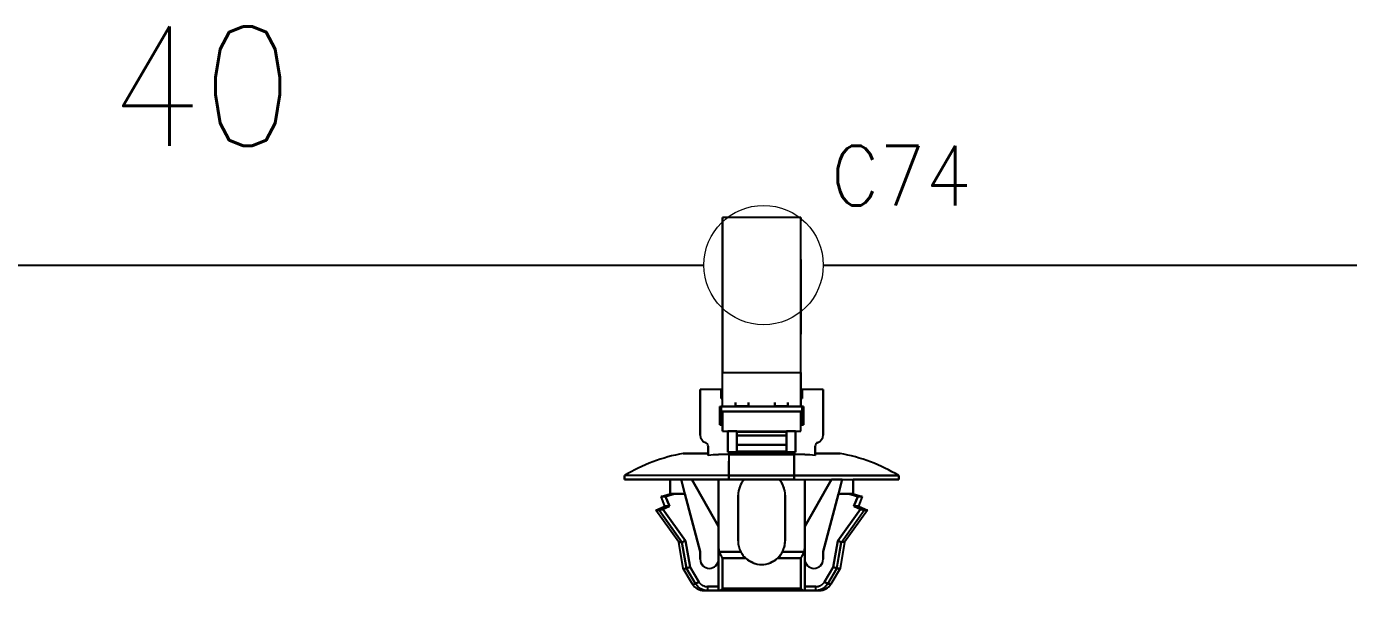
# Model space of a CAD drawing. Header units: inches. Extents: x 47316 to 59086, y 3141 to 11743.
# Drawn here: x 53578.6 to 53634, y 5811.9 to 5835.5 of the extents above; entities that cross this region are included whole.
import ezdxf

# ---------------------------------------------------------------- set-up
doc = ezdxf.new("R2010")
doc.units = ezdxf.units.IN
doc.header["$MEASUREMENT"] = 0
doc.styles.get("Standard").update_dxf_attribs({"font": ''})
doc.styles.get('Standard').set_extended_font_data('SimSun')
doc.linetypes.add('_VH_OTCON', pattern='A,0.0001,[7,VeSys.shx,S=0.1,R=0,X=0,Y=0],-0.4,[7,VeSys.shx,S=0.1,R=0,X=0,Y=0],-0.4,["X",Standard,S=1,R=0,X=-0.5,Y=-0.5],-0.0001,[7,VeSys.shx,S=0.1,R=0,X=0,Y=0],-0.4', length=1.2002)

msp = doc.modelspace()

# ---------------------------------------------------------------- linework, layer by layer
at = {"color": 7, "ltscale": 0.378897}
msp.add_line((53607.749, 5827.523), (53607.749, 5821.023), dxfattribs=at)
at = {"color": 7, "ltscale": 0.15}
for p, q in [((53611.033, 5827.523), (53607.749, 5827.523)), ((53607.749, 5821.023), (53611.033, 5821.023)), ((53607.749, 5821.023), (53611.033, 5821.023)), ((53611.033, 5819.387), (53607.749, 5819.387)), ((53607.749, 5819.387), (53611.033, 5819.387)), ((53607.749, 5818.566), (53611.033, 5818.566)), ((53607.749, 5818.566), (53611.033, 5818.566)), ((53611.033, 5811.971), (53607.749, 5811.971)), ((53607.749, 5811.971), (53611.033, 5811.971))]:
    msp.add_line(p, q, dxfattribs=at)
at = {"color": 7, "ltscale": 0.215019}
msp.add_line((53607.749, 5823.056), (53607.749, 5827.523), dxfattribs=at)
at = {"color": 7, "ltscale": 0.315749}
msp.add_line((53607.749, 5827.523), (53607.749, 5821.585), dxfattribs=at)
at = {"color": 7, "ltscale": 0.378905}
msp.add_line((53607.749, 5821.023), (53607.749, 5827.523), dxfattribs=at)
at = {"color": 7, "ltscale": 0.315758}
msp.add_line((53607.749, 5827.523), (53607.749, 5821.585), dxfattribs=at)
at = {"color": 7, "ltscale": 0.179182}
msp.add_line((53607.749, 5823.279), (53607.749, 5827.202), dxfattribs=at)
at = {"color": 7, "ltscale": 0.378893}
msp.add_line((53611.033, 5821.023), (53611.033, 5827.523), dxfattribs=at)
at = {"color": 7, "ltscale": 0.0272}
msp.add_line((53611.033, 5827.376), (53611.033, 5827.523), dxfattribs=at)
at = {"color": 7, "ltscale": 0.37888}
msp.add_line((53611.033, 5821.023), (53611.033, 5827.523), dxfattribs=at)
at = {"color": 7, "ltscale": 0.027199}
msp.add_line((53611.033, 5827.523), (53611.033, 5827.376), dxfattribs=at)
at = {"color": 0, "linetype": '_VH_OTCON', "ltscale": 5}
for p, q in [((53564.473, 5825.529), (53606.973, 5825.529)), ((53611.973, 5825.529), (53670.473, 5825.529))]:
    msp.add_line(p, q, dxfattribs=at)
at = {"color": 7, "ltscale": 0.142589}
msp.add_line((53611.033, 5825.757), (53611.033, 5822.635), dxfattribs=at)
at = {"color": 7, "ltscale": 0.142593}
msp.add_line((53611.033, 5822.634), (53611.033, 5825.756), dxfattribs=at)
at = {"color": 7, "ltscale": 0.026669}
for p, q in [((53607.749, 5823.279), (53607.749, 5822.695)), ((53607.749, 5822.695), (53607.749, 5823.279)), ((53607.749, 5823.056), (53607.749, 5822.473))]:
    msp.add_line(p, q, dxfattribs=at)
at = {"color": 7, "ltscale": 0.108633}
msp.add_line((53607.749, 5820.317), (53607.749, 5822.695), dxfattribs=at)
at = {"color": 7, "ltscale": 0.076392}
msp.add_line((53607.749, 5821.023), (53607.749, 5822.695), dxfattribs=at)
at = {"color": 7, "ltscale": 0.098454}
msp.add_line((53607.749, 5820.317), (53607.749, 5822.473), dxfattribs=at)
at = {"color": 7, "ltscale": 0.057913}
msp.add_line((53607.749, 5820.317), (53607.749, 5821.585), dxfattribs=at)
at = {"color": 7, "ltscale": 0.0644}
for p, q in [((53607.749, 5819.614), (53607.749, 5821.023)), ((53607.749, 5819.614), (53607.749, 5821.023)), ((53611.033, 5821.023), (53611.033, 5819.614)), ((53611.033, 5819.614), (53611.033, 5821.023))]:
    msp.add_line(p, q, dxfattribs=at)
at = {"color": 7, "ltscale": 0.025}
for p, q in [((53606.818, 5819.77), (53606.818, 5820.317)), ((53608.843, 5819.614), (53608.296, 5819.614)), ((53608.843, 5819.614), (53608.296, 5819.614)), ((53608.843, 5819.606), (53608.296, 5819.606)), ((53610.485, 5819.614), (53609.938, 5819.614)), ((53610.485, 5819.614), (53609.938, 5819.614))]:
    msp.add_line(p, q, dxfattribs=at)
at = {"color": 7, "ltscale": 0.039999}
for p, q in [((53607.694, 5820.317), (53606.818, 5820.317)), ((53607.694, 5820.317), (53606.818, 5820.317)), ((53611.963, 5820.317), (53611.087, 5820.317)), ((53611.963, 5820.317), (53611.087, 5820.317))]:
    msp.add_line(p, q, dxfattribs=at)
at = {"color": 7, "ltscale": 0.022501}
for p, q in [((53606.818, 5820.317), (53606.818, 5819.825)), ((53606.818, 5820.317), (53606.818, 5819.825)), ((53611.963, 5820.317), (53611.963, 5819.825)), ((53611.963, 5819.825), (53611.963, 5820.317))]:
    msp.add_line(p, q, dxfattribs=at)
at = {"color": 7, "ltscale": 0.064999}
for p, q in [((53606.818, 5819.825), (53606.818, 5818.402)), ((53606.818, 5819.825), (53606.818, 5818.402)), ((53611.963, 5819.825), (53611.963, 5818.402)), ((53611.963, 5818.402), (53611.963, 5819.825))]:
    msp.add_line(p, q, dxfattribs=at)
at = {"color": 7, "ltscale": 0.0175}
for p, q in [((53607.694, 5820.317), (53607.694, 5819.934)), ((53607.694, 5820.317), (53607.694, 5819.934)), ((53607.694, 5819.934), (53607.694, 5820.317)), ((53611.087, 5820.317), (53611.087, 5819.934)), ((53611.087, 5819.934), (53611.087, 5820.317))]:
    msp.add_line(p, q, dxfattribs=at)
at = {"color": 7, "ltscale": 0.002499}
for p, q in [((53607.749, 5820.317), (53607.694, 5820.317)), ((53607.694, 5819.934), (53607.749, 5819.934)), ((53607.749, 5819.934), (53607.694, 5819.934)), ((53611.087, 5820.317), (53611.033, 5820.317)), ((53611.033, 5819.934), (53611.087, 5819.934)), ((53611.087, 5819.934), (53611.033, 5819.934)), ((53607.639, 5819.606), (53607.694, 5819.606)), ((53607.639, 5819.606), (53607.694, 5819.606)), ((53611.142, 5819.606), (53611.087, 5819.606)), ((53611.087, 5819.606), (53611.142, 5819.606)), ((53611.087, 5819.606), (53611.142, 5819.606)), ((53607.694, 5818.894), (53607.749, 5818.894)), ((53607.749, 5818.894), (53607.694, 5818.894)), ((53607.694, 5818.894), (53607.749, 5818.894)), ((53611.033, 5818.894), (53611.087, 5818.894)), ((53611.087, 5818.894), (53611.033, 5818.894)), ((53611.033, 5818.894), (53611.087, 5818.894))]:
    msp.add_line(p, q, dxfattribs=at)
at = {"color": 7, "ltscale": 2.6e-05}
for p, q in [((53607.694, 5820.317), (53607.694, 5820.317)), ((53611.087, 5820.317), (53611.087, 5820.317))]:
    msp.add_line(p, q, dxfattribs=at)
at = {"color": 7, "ltscale": 0.0625}
msp.add_line((53606.818, 5818.402), (53606.818, 5819.77), dxfattribs=at)
at = {"color": 7, "ltscale": 0.000629}
msp.add_line((53607.653, 5819.606), (53607.639, 5819.606), dxfattribs=at)
at = {"color": 7, "ltscale": 0.035001}
for p, q in [((53607.639, 5819.606), (53607.639, 5818.84)), ((53607.639, 5818.84), (53607.639, 5819.606)), ((53611.142, 5818.84), (53611.142, 5819.606)), ((53611.142, 5818.84), (53611.142, 5819.606)), ((53611.142, 5819.606), (53611.142, 5818.84)), ((53608.022, 5816.541), (53608.022, 5817.307)), ((53608.022, 5816.541), (53608.022, 5817.307))]:
    msp.add_line(p, q, dxfattribs=at)
at = {"color": 7, "ltscale": 0.154999}
for p, q in [((53607.694, 5819.606), (53611.087, 5819.606)), ((53611.087, 5819.606), (53607.694, 5819.606))]:
    msp.add_line(p, q, dxfattribs=at)
at = {"color": 7, "ltscale": 0.032501}
for p, q in [((53607.694, 5819.606), (53607.694, 5818.894)), ((53607.694, 5819.606), (53607.694, 5818.894)), ((53611.087, 5819.606), (53611.087, 5818.894)), ((53611.087, 5818.894), (53611.087, 5819.606))]:
    msp.add_line(p, q, dxfattribs=at)
at = {"color": 7, "ltscale": 0.021939}
msp.add_line((53607.694, 5819.606), (53607.694, 5819.125), dxfattribs=at)
at = {"color": 7, "ltscale": 0.0375}
for p, q in [((53607.749, 5819.387), (53607.749, 5818.566)), ((53607.749, 5818.566), (53607.749, 5819.387)), ((53611.033, 5818.566), (53611.033, 5819.387)), ((53611.033, 5818.566), (53611.033, 5819.387))]:
    msp.add_line(p, q, dxfattribs=at)
at = {"color": 7, "ltscale": 0.0075}
for p, q in [((53608.296, 5819.606), (53608.296, 5819.77)), ((53608.296, 5819.77), (53608.296, 5819.606)), ((53608.843, 5819.77), (53608.843, 5819.606)), ((53608.843, 5819.606), (53608.843, 5819.77)), ((53609.938, 5819.606), (53609.938, 5819.77)), ((53609.938, 5819.77), (53609.938, 5819.606)), ((53610.485, 5819.77), (53610.485, 5819.606)), ((53610.485, 5819.606), (53610.485, 5819.77)), ((53603.644, 5816.705), (53603.644, 5816.541)), ((53603.644, 5816.541), (53603.644, 5816.705)), ((53608.022, 5816.705), (53608.022, 5816.541)), ((53608.022, 5816.541), (53608.022, 5816.705)), ((53610.759, 5816.541), (53610.759, 5816.705)), ((53610.759, 5816.705), (53610.759, 5816.541)), ((53615.137, 5816.705), (53615.137, 5816.541)), ((53615.137, 5816.541), (53615.137, 5816.705)), ((53607.126, 5812.053), (53607.126, 5811.889)), ((53607.126, 5812.053), (53607.126, 5811.889)), ((53607.585, 5811.889), (53607.585, 5812.053)), ((53611.655, 5811.889), (53611.655, 5812.053)), ((53611.655, 5811.889), (53611.655, 5812.053))]:
    msp.add_line(p, q, dxfattribs=at)
at = {"color": 7, "ltscale": 0.000322}
msp.add_line((53608.843, 5819.606), (53608.843, 5819.613), dxfattribs=at)
at = {"color": 7, "ltscale": 0.023056}
msp.add_line((53610.443, 5819.606), (53609.938, 5819.606), dxfattribs=at)
at = {"color": 7, "ltscale": 0.000368}
msp.add_line((53610.485, 5819.614), (53610.485, 5819.606), dxfattribs=at)
at = {"color": 7, "ltscale": 0.004999}
for p, q in [((53607.639, 5818.84), (53607.749, 5818.84)), ((53607.749, 5818.84), (53607.639, 5818.84)), ((53611.033, 5818.84), (53611.142, 5818.84)), ((53611.142, 5818.84), (53611.033, 5818.84))]:
    msp.add_line(p, q, dxfattribs=at)
at = {"color": 7, "ltscale": 0.010562}
msp.add_line((53607.694, 5818.894), (53607.694, 5819.125), dxfattribs=at)
at = {"color": 7, "ltscale": 0.002502}
msp.add_line((53607.749, 5818.84), (53607.749, 5818.894), dxfattribs=at)
at = {"color": 7, "ltscale": 0.040002}
for p, q in [((53607.968, 5818.566), (53607.968, 5817.69)), ((53607.968, 5817.69), (53607.968, 5818.566)), ((53610.814, 5817.69), (53610.814, 5818.566)), ((53610.814, 5817.69), (53610.814, 5818.566)), ((53610.814, 5818.566), (53610.814, 5817.69))]:
    msp.add_line(p, q, dxfattribs=at)
at = {"color": 7, "ltscale": 0.017502}
for p, q in [((53608.351, 5818.566), (53607.968, 5818.566)), ((53610.814, 5818.566), (53610.431, 5818.566))]:
    msp.add_line(p, q, dxfattribs=at)
at = {"color": 7, "ltscale": 0.00087}
for p, q in [((53608.351, 5818.547), (53608.351, 5818.566)), ((53608.351, 5818.566), (53608.351, 5818.547)), ((53610.431, 5818.547), (53610.431, 5818.566)), ((53610.431, 5818.566), (53610.431, 5818.547))]:
    msp.add_line(p, q, dxfattribs=at)
at = {"color": 7, "ltscale": 0.023952}
msp.add_line((53608.351, 5818.042), (53608.351, 5818.566), dxfattribs=at)
at = {"color": 7, "ltscale": 0.007443}
for p, q in [((53608.351, 5818.384), (53608.351, 5818.547)), ((53608.351, 5818.547), (53608.351, 5818.384)), ((53610.431, 5818.384), (53610.431, 5818.547)), ((53610.431, 5818.547), (53610.431, 5818.384))]:
    msp.add_line(p, q, dxfattribs=at)
at = {"color": 7, "ltscale": 0.095001}
for p, q in [((53608.351, 5818.547), (53610.431, 5818.547)), ((53610.431, 5818.547), (53608.351, 5818.547)), ((53608.351, 5818.384), (53610.431, 5818.384)), ((53610.431, 5818.384), (53608.351, 5818.384)), ((53610.431, 5817.993), (53608.351, 5817.993)), ((53608.351, 5817.993), (53610.431, 5817.993)), ((53610.431, 5817.722), (53608.351, 5817.722))]:
    msp.add_line(p, q, dxfattribs=at)
at = {"color": 7, "ltscale": 0.017839}
for p, q in [((53608.351, 5817.993), (53608.351, 5818.384)), ((53608.351, 5818.384), (53608.351, 5817.993)), ((53610.431, 5817.993), (53610.431, 5818.384)), ((53610.431, 5818.384), (53610.431, 5817.993))]:
    msp.add_line(p, q, dxfattribs=at)
at = {"color": 7, "ltscale": 0.047501}
for p, q in [((53606.107, 5817.635), (53607.147, 5817.635)), ((53607.147, 5817.635), (53606.107, 5817.635)), ((53611.635, 5817.635), (53612.674, 5817.635)), ((53612.674, 5817.635), (53611.635, 5817.635))]:
    msp.add_line(p, q, dxfattribs=at)
at = {"color": 7, "ltscale": 0.013786}
msp.add_line((53607.147, 5817.635), (53607.147, 5817.937), dxfattribs=at)
at = {"color": 7, "ltscale": 0.017471}
for p, q in [((53607.147, 5817.555), (53607.147, 5817.937)), ((53611.635, 5817.555), (53611.635, 5817.937))]:
    msp.add_line(p, q, dxfattribs=at)
at = {"color": 7, "ltscale": 0.017476}
for p, q in [((53607.147, 5817.937), (53607.147, 5817.555)), ((53611.635, 5817.937), (53611.635, 5817.555))]:
    msp.add_line(p, q, dxfattribs=at)
at = {"color": 7, "ltscale": 0.00369}
for p, q in [((53607.147, 5817.555), (53607.147, 5817.635)), ((53611.635, 5817.635), (53611.635, 5817.555))]:
    msp.add_line(p, q, dxfattribs=at)
at = {"color": 7, "ltscale": 0.129999}
for p, q in [((53607.968, 5817.69), (53610.814, 5817.69)), ((53610.814, 5817.69), (53607.968, 5817.69))]:
    msp.add_line(p, q, dxfattribs=at)
at = {"color": 7, "ltscale": 0.040567}
for p, q in [((53608.022, 5817.593), (53608.022, 5816.705)), ((53610.759, 5817.593), (53610.759, 5816.705))]:
    msp.add_line(p, q, dxfattribs=at)
at = {"color": 7, "ltscale": 0.125}
for p, q in [((53610.759, 5817.593), (53608.022, 5817.593)), ((53608.022, 5817.593), (53610.759, 5817.593)), ((53610.759, 5816.705), (53608.022, 5816.705)), ((53608.022, 5816.705), (53610.759, 5816.705)), ((53610.759, 5816.541), (53608.022, 5816.541)), ((53608.022, 5816.541), (53610.759, 5816.541))]:
    msp.add_line(p, q, dxfattribs=at)
at = {"color": 7, "ltscale": 0.040569}
for p, q in [((53608.022, 5817.593), (53608.022, 5816.705)), ((53610.759, 5816.705), (53610.759, 5817.593))]:
    msp.add_line(p, q, dxfattribs=at)
at = {"color": 7, "ltscale": 0.014789}
msp.add_line((53608.351, 5818.014), (53608.351, 5817.69), dxfattribs=at)
at = {"color": 7, "ltscale": 0.013841}
for p, q in [((53608.351, 5817.69), (53608.351, 5817.993)), ((53610.431, 5817.993), (53610.431, 5817.69))]:
    msp.add_line(p, q, dxfattribs=at)
at = {"color": 7, "ltscale": 0.012407}
for p, q in [((53608.351, 5817.722), (53608.351, 5817.993)), ((53610.431, 5817.722), (53610.431, 5817.993))]:
    msp.add_line(p, q, dxfattribs=at)
at = {"color": 7, "ltscale": 0.001447}
msp.add_line((53610.431, 5817.722), (53610.431, 5817.69), dxfattribs=at)
at = {"color": 7, "ltscale": 0.02751}
msp.add_line((53610.759, 5816.705), (53610.759, 5817.307), dxfattribs=at)
msp.add_line((53610.759, 5816.705), (53610.759, 5817.307), dxfattribs=at)
at = {"color": 7, "ltscale": 0.2}
for p, q in [((53608.022, 5816.705), (53603.644, 5816.705)), ((53608.022, 5816.705), (53603.644, 5816.705)), ((53608.022, 5816.541), (53603.644, 5816.541)), ((53603.644, 5816.541), (53608.022, 5816.541)), ((53615.137, 5816.705), (53610.759, 5816.705)), ((53610.759, 5816.705), (53615.137, 5816.705)), ((53610.759, 5816.541), (53615.137, 5816.541)), ((53610.759, 5816.541), (53615.137, 5816.541))]:
    msp.add_line(p, q, dxfattribs=at)
at = {"color": 7, "ltscale": 0.087396}
for p, q in [((53603.644, 5816.541), (53605.557, 5816.541)), ((53615.137, 5816.541), (53613.224, 5816.541)), ((53615.137, 5816.541), (53613.224, 5816.541))]:
    msp.add_line(p, q, dxfattribs=at)
at = {"color": 7, "ltscale": 0.0875}
for p, q in [((53605.56, 5816.541), (53603.644, 5816.541)), ((53608.406, 5813.969), (53608.406, 5815.884)), ((53608.406, 5815.884), (53608.406, 5813.969)), ((53610.376, 5815.884), (53610.376, 5813.969)), ((53610.376, 5813.969), (53610.376, 5815.884)), ((53610.376, 5813.969), (53610.376, 5815.884))]:
    msp.add_line(p, q, dxfattribs=at)
at = {"color": 7, "ltscale": 0.027499}
for p, q in [((53605.56, 5815.939), (53605.56, 5816.541)), ((53605.56, 5816.541), (53605.56, 5815.939)), ((53613.222, 5815.939), (53613.222, 5816.541)), ((53613.222, 5816.541), (53613.222, 5815.939))]:
    msp.add_line(p, q, dxfattribs=at)
at = {"color": 7, "ltscale": 0.028456}
for p, q in [((53606.178, 5815.939), (53606.017, 5816.541)), ((53606.017, 5816.541), (53606.178, 5815.939)), ((53612.604, 5815.939), (53612.764, 5816.541)), ((53612.764, 5816.541), (53612.604, 5815.939))]:
    msp.add_line(p, q, dxfattribs=at)
at = {"color": 7, "ltscale": 0.020602}
for p, q in [((53606.017, 5816.541), (53606.468, 5816.541)), ((53612.764, 5816.541), (53612.313, 5816.541)), ((53612.764, 5816.541), (53612.313, 5816.541))]:
    msp.add_line(p, q, dxfattribs=at)
at = {"color": 7, "ltscale": 0.020749}
msp.add_line((53606.472, 5816.541), (53606.017, 5816.541), dxfattribs=at)
at = {"color": 7, "ltscale": 0.015289}
msp.add_line((53606.636, 5816.251), (53606.471, 5816.542), dxfattribs=at)
at = {"color": 7, "ltscale": 0.015242}
for p, q in [((53606.471, 5816.541), (53606.636, 5816.251)), ((53612.146, 5816.251), (53612.31, 5816.541))]:
    msp.add_line(p, q, dxfattribs=at)
at = {"color": 7, "ltscale": 0.089999}
for p, q in [((53607.585, 5816.541), (53607.585, 5814.571)), ((53607.585, 5814.571), (53607.585, 5816.541)), ((53611.197, 5814.571), (53611.197, 5816.541)), ((53611.197, 5816.541), (53611.197, 5814.571))]:
    msp.add_line(p, q, dxfattribs=at)
at = {"color": 7, "ltscale": 0.015215}
msp.add_line((53612.31, 5816.541), (53612.146, 5816.251), dxfattribs=at)
at = {"color": 7, "ltscale": 0.018183}
msp.add_line((53605.177, 5815.829), (53605.56, 5815.939), dxfattribs=at)
at = {"color": 7, "ltscale": 0.018199}
for p, q in [((53605.744, 5815.939), (53605.361, 5815.829)), ((53605.361, 5815.829), (53605.744, 5815.939)), ((53613.037, 5815.939), (53613.42, 5815.829)), ((53613.42, 5815.829), (53613.037, 5815.939))]:
    msp.add_line(p, q, dxfattribs=at)
at = {"color": 7, "ltscale": 0.000342}
for p, q in [((53605.567, 5815.939), (53605.56, 5815.939)), ((53613.222, 5815.939), (53613.214, 5815.939))]:
    msp.add_line(p, q, dxfattribs=at)
at = {"color": 7, "ltscale": 0.006641}
msp.add_line((53605.56, 5815.939), (53605.705, 5815.939), dxfattribs=at)
at = {"color": 7, "ltscale": 0.002142}
msp.add_line((53605.607, 5815.939), (53605.56, 5815.939), dxfattribs=at)
at = {"color": 7, "ltscale": 0.00033}
for p, q in [((53605.56, 5815.939), (53605.567, 5815.939)), ((53613.214, 5815.939), (53613.222, 5815.939)), ((53613.44, 5815.419), (53613.433, 5815.419))]:
    msp.add_line(p, q, dxfattribs=at)
at = {"color": 7, "ltscale": 0.002136}
msp.add_line((53605.56, 5815.939), (53605.606, 5815.939), dxfattribs=at)
at = {"color": 7, "ltscale": 0.001825}
msp.add_line((53605.567, 5815.939), (53605.607, 5815.939), dxfattribs=at)
at = {"color": 7, "ltscale": 0.003674}
for p, q in [((53605.648, 5815.939), (53605.567, 5815.939)), ((53613.214, 5815.939), (53613.134, 5815.939))]:
    msp.add_line(p, q, dxfattribs=at)
at = {"color": 7, "ltscale": 0.006305}
msp.add_line((53605.606, 5815.939), (53605.744, 5815.939), dxfattribs=at)
at = {"color": 7, "ltscale": 0.006299}
msp.add_line((53605.744, 5815.939), (53605.607, 5815.939), dxfattribs=at)
at = {"color": 7, "ltscale": 0.00329}
msp.add_line((53605.72, 5815.939), (53605.648, 5815.939), dxfattribs=at)
at = {"color": 7, "ltscale": 0.019785}
for p, q in [((53606.178, 5815.939), (53605.744, 5815.939)), ((53605.744, 5815.939), (53606.178, 5815.939)), ((53612.604, 5815.939), (53613.037, 5815.939)), ((53613.037, 5815.939), (53612.604, 5815.939))]:
    msp.add_line(p, q, dxfattribs=at)
at = {"color": 7, "ltscale": 0.11383}
for p, q in [((53606.818, 5813.531), (53606.178, 5815.939)), ((53606.178, 5815.939), (53606.818, 5813.531)), ((53611.963, 5813.531), (53612.604, 5815.939)), ((53612.604, 5815.939), (53611.963, 5813.531))]:
    msp.add_line(p, q, dxfattribs=at)
at = {"color": 7, "ltscale": 0.02697}
msp.add_line((53606.926, 5815.736), (53606.636, 5816.251), dxfattribs=at)
at = {"color": 7, "ltscale": 0.026985}
for p, q in [((53606.636, 5816.251), (53606.926, 5815.736)), ((53611.855, 5815.736), (53612.146, 5816.251))]:
    msp.add_line(p, q, dxfattribs=at)
at = {"color": 7, "ltscale": 0.02701}
msp.add_line((53612.146, 5816.251), (53611.855, 5815.736), dxfattribs=at)
at = {"color": 7, "ltscale": 0.008441}
for p, q in [((53613.222, 5815.939), (53613.037, 5815.939)), ((53613.037, 5815.939), (53613.222, 5815.939)), ((53613.441, 5815.419), (53613.256, 5815.419))]:
    msp.add_line(p, q, dxfattribs=at)
at = {"color": 7, "ltscale": 0.008432}
msp.add_line((53613.037, 5815.939), (53613.222, 5815.939), dxfattribs=at)
at = {"color": 7, "ltscale": 0.00434}
msp.add_line((53613.134, 5815.939), (53613.039, 5815.939), dxfattribs=at)
at = {"color": 7, "ltscale": 0.002209}
msp.add_line((53613.166, 5815.939), (53613.214, 5815.939), dxfattribs=at)
at = {"color": 7, "ltscale": 0.000286}
for p, q in [((53613.22, 5815.937), (53613.214, 5815.939)), ((53613.214, 5815.939), (53613.22, 5815.937))]:
    msp.add_line(p, q, dxfattribs=at)
at = {"color": 7, "ltscale": 0.018174}
msp.add_line((53613.222, 5815.939), (53613.604, 5815.829), dxfattribs=at)
at = {"color": 7, "ltscale": 0.019}
msp.add_line((53604.958, 5815.255), (53605.341, 5815.419), dxfattribs=at)
at = {"color": 7, "ltscale": 0.008429}
for p, q in [((53605.361, 5815.829), (53605.177, 5815.829)), ((53613.256, 5815.419), (53613.44, 5815.419))]:
    msp.add_line(p, q, dxfattribs=at)
at = {"color": 7, "ltscale": 0.020195}
for p, q in [((53605.341, 5815.419), (53605.177, 5815.829)), ((53605.361, 5815.829), (53605.526, 5815.419)), ((53605.526, 5815.419), (53605.361, 5815.829)), ((53613.42, 5815.829), (53613.256, 5815.419)), ((53613.256, 5815.419), (53613.42, 5815.829)), ((53613.604, 5815.829), (53613.44, 5815.419))]:
    msp.add_line(p, q, dxfattribs=at)
at = {"color": 7, "ltscale": 0.008438}
msp.add_line((53605.177, 5815.829), (53605.362, 5815.829), dxfattribs=at)
at = {"color": 7, "ltscale": 0.002185}
msp.add_line((53605.268, 5815.829), (53605.22, 5815.829), dxfattribs=at)
at = {"color": 7, "ltscale": 0.013619}
for p, q in [((53605.526, 5815.419), (53605.252, 5815.302)), ((53605.252, 5815.302), (53605.526, 5815.419)), ((53613.256, 5815.419), (53613.53, 5815.302)), ((53613.53, 5815.302), (53613.256, 5815.419))]:
    msp.add_line(p, q, dxfattribs=at)
at = {"color": 7, "ltscale": 0.0009}
msp.add_line((53605.36, 5815.419), (53605.341, 5815.419), dxfattribs=at)
at = {"color": 7, "ltscale": 0.000912}
for p, q in [((53605.341, 5815.419), (53605.361, 5815.419)), ((53613.584, 5815.829), (53613.604, 5815.829))]:
    msp.add_line(p, q, dxfattribs=at)
at = {"color": 7, "ltscale": 0.002856}
msp.add_line((53605.348, 5815.419), (53605.41, 5815.419), dxfattribs=at)
at = {"color": 7, "ltscale": 0.002869}
msp.add_line((53605.411, 5815.419), (53605.348, 5815.419), dxfattribs=at)
at = {"color": 7, "ltscale": 0.002832}
msp.add_line((53605.422, 5815.419), (53605.36, 5815.419), dxfattribs=at)
at = {"color": 7, "ltscale": 0.00282}
for p, q in [((53605.361, 5815.419), (53605.423, 5815.419)), ((53613.522, 5815.829), (53613.584, 5815.829))]:
    msp.add_line(p, q, dxfattribs=at)
at = {"color": 7, "ltscale": 0.004715}
msp.add_line((53605.526, 5815.419), (53605.422, 5815.419), dxfattribs=at)
at = {"color": 7, "ltscale": 0.004687}
msp.add_line((53605.423, 5815.419), (53605.526, 5815.419), dxfattribs=at)
at = {"color": 7, "ltscale": 0.065039}
msp.add_line((53607.585, 5814.571), (53606.884, 5815.81), dxfattribs=at)
at = {"color": 7, "ltscale": 0.06116}
msp.add_line((53607.585, 5814.571), (53606.926, 5815.736), dxfattribs=at)
at = {"color": 7, "ltscale": 0.061156}
for p, q in [((53606.926, 5815.736), (53607.585, 5814.571)), ((53611.197, 5814.571), (53611.855, 5815.736))]:
    msp.add_line(p, q, dxfattribs=at)
at = {"color": 7, "ltscale": 0.040697}
msp.add_line((53607.585, 5814.774), (53607.585, 5815.665), dxfattribs=at)
at = {"color": 7, "ltscale": 0.040701}
msp.add_line((53607.585, 5815.665), (53607.585, 5814.774), dxfattribs=at)
at = {"color": 7, "ltscale": 0.064963}
msp.add_line((53611.896, 5815.809), (53611.197, 5814.571), dxfattribs=at)
at = {"color": 7, "ltscale": 0.061161}
msp.add_line((53611.855, 5815.736), (53611.197, 5814.571), dxfattribs=at)
at = {"color": 7, "ltscale": 0.004291}
msp.add_line((53613.35, 5815.419), (53613.256, 5815.419), dxfattribs=at)
at = {"color": 7, "ltscale": 0.003809}
msp.add_line((53613.433, 5815.419), (53613.35, 5815.419), dxfattribs=at)
at = {"color": 7, "ltscale": 0.001593}
msp.add_line((53613.399, 5815.419), (53613.433, 5815.419), dxfattribs=at)
at = {"color": 7, "ltscale": 0.004681}
for p, q in [((53613.522, 5815.829), (53613.42, 5815.829)), ((53613.42, 5815.829), (53613.522, 5815.829))]:
    msp.add_line(p, q, dxfattribs=at)
at = {"color": 7, "ltscale": 0.000327}
msp.add_line((53613.433, 5815.419), (53613.441, 5815.419), dxfattribs=at)
at = {"color": 7, "ltscale": 0.019025}
msp.add_line((53613.441, 5815.419), (53613.823, 5815.255), dxfattribs=at)
at = {"color": 7, "ltscale": 0.002823}
msp.add_line((53613.584, 5815.829), (53613.522, 5815.829), dxfattribs=at)
at = {"color": 7, "ltscale": 0.000925}
msp.add_line((53613.604, 5815.829), (53613.584, 5815.829), dxfattribs=at)
at = {"color": 7, "ltscale": 4.3e-05}
msp.add_line((53604.958, 5815.255), (53604.959, 5815.255), dxfattribs=at)
at = {"color": 7, "ltscale": 0.075271}
for p, q in [((53605.916, 5813.914), (53604.958, 5815.255)), ((53605.093, 5815.255), (53606.051, 5813.914)), ((53606.051, 5813.914), (53605.093, 5815.255)), ((53612.731, 5813.914), (53613.688, 5815.255)), ((53613.823, 5815.255), (53612.866, 5813.914))]:
    msp.add_line(p, q, dxfattribs=at)
at = {"color": 7, "ltscale": 4.9e-05}
msp.add_line((53604.958, 5815.255), (53604.959, 5815.255), dxfattribs=at)
at = {"color": 7, "ltscale": 0.000903}
msp.add_line((53604.959, 5815.255), (53604.979, 5815.255), dxfattribs=at)
at = {"color": 7, "ltscale": 0.000916}
msp.add_line((53604.959, 5815.255), (53604.979, 5815.255), dxfattribs=at)
at = {"color": 7, "ltscale": 0.005222}
msp.add_line((53604.979, 5815.255), (53605.093, 5815.255), dxfattribs=at)
at = {"color": 7, "ltscale": 0.005249}
msp.add_line((53604.979, 5815.255), (53605.094, 5815.255), dxfattribs=at)
at = {"color": 7, "ltscale": 0.074459}
for p, q in [((53605.252, 5815.302), (53606.199, 5813.975)), ((53606.199, 5813.975), (53605.252, 5815.302)), ((53613.53, 5815.302), (53612.582, 5813.975)), ((53612.582, 5813.975), (53613.53, 5815.302))]:
    msp.add_line(p, q, dxfattribs=at)
at = {"color": 7, "ltscale": 0.075264}
msp.add_line((53612.731, 5813.914), (53613.688, 5815.255), dxfattribs=at)
at = {"color": 7, "ltscale": 0.006177}
msp.add_line((53613.688, 5815.255), (53613.823, 5815.255), dxfattribs=at)
at = {"color": 7, "ltscale": 0.006165}
for p, q in [((53613.823, 5815.255), (53613.688, 5815.255)), ((53612.866, 5813.914), (53612.731, 5813.914)), ((53612.866, 5813.914), (53612.731, 5813.914))]:
    msp.add_line(p, q, dxfattribs=at)
at = {"color": 7, "ltscale": 0.039936}
for p, q in [((53607.585, 5814.571), (53607.585, 5813.696)), ((53607.585, 5813.696), (53607.585, 5814.571)), ((53611.197, 5813.696), (53611.197, 5814.571)), ((53611.197, 5814.571), (53611.197, 5813.696))]:
    msp.add_line(p, q, dxfattribs=at)
at = {"color": 7, "ltscale": 0.048712}
msp.add_line((53607.585, 5813.504), (53607.585, 5814.571), dxfattribs=at)
at = {"color": 7, "ltscale": 0.006168}
for p, q in [((53606.051, 5813.914), (53605.916, 5813.914)), ((53605.916, 5813.914), (53606.051, 5813.914))]:
    msp.add_line(p, q, dxfattribs=at)
at = {"color": 7, "ltscale": 0.05076}
for p, q in [((53606.107, 5812.819), (53605.916, 5813.914)), ((53612.866, 5813.914), (53612.674, 5812.819))]:
    msp.add_line(p, q, dxfattribs=at)
at = {"color": 7, "ltscale": 0.002621}
for p, q in [((53606.055, 5813.915), (53606.108, 5813.937)), ((53606.108, 5813.937), (53606.055, 5813.915)), ((53612.674, 5813.937), (53612.727, 5813.915)), ((53612.727, 5813.915), (53612.674, 5813.937))]:
    msp.add_line(p, q, dxfattribs=at)
at = {"color": 7, "ltscale": 0.050773}
for p, q in [((53606.055, 5813.915), (53606.246, 5812.82)), ((53606.246, 5812.82), (53606.055, 5813.915)), ((53612.535, 5812.82), (53612.727, 5813.915))]:
    msp.add_line(p, q, dxfattribs=at)
at = {"color": 7, "ltscale": 0.000205}
for p, q in [((53606.108, 5813.937), (53606.112, 5813.939)), ((53606.112, 5813.939), (53606.108, 5813.937)), ((53612.67, 5813.939), (53612.674, 5813.937)), ((53612.674, 5813.937), (53612.67, 5813.939))]:
    msp.add_line(p, q, dxfattribs=at)
at = {"color": 7, "ltscale": 0.004321}
for p, q in [((53606.112, 5813.939), (53606.199, 5813.975)), ((53606.199, 5813.975), (53606.112, 5813.939)), ((53612.582, 5813.975), (53612.67, 5813.939)), ((53612.67, 5813.939), (53612.582, 5813.975))]:
    msp.add_line(p, q, dxfattribs=at)
at = {"color": 7, "ltscale": 0.051095}
for p, q in [((53606.199, 5813.975), (53606.392, 5812.873)), ((53606.392, 5812.873), (53606.199, 5813.975)), ((53612.582, 5813.975), (53612.39, 5812.873)), ((53612.39, 5812.873), (53612.582, 5813.975))]:
    msp.add_line(p, q, dxfattribs=at)
at = {"color": 7, "ltscale": 0.050769}
msp.add_line((53612.535, 5812.82), (53612.73, 5813.914), dxfattribs=at)
at = {"color": 7, "ltscale": 0.014999}
for p, q in [((53606.818, 5813.202), (53606.818, 5813.531)), ((53606.818, 5813.531), (53606.818, 5813.202)), ((53611.963, 5813.202), (53611.963, 5813.531)), ((53611.963, 5813.202), (53611.963, 5813.531)), ((53611.963, 5813.531), (53611.963, 5813.202))]:
    msp.add_line(p, q, dxfattribs=at)
at = {"color": 7, "ltscale": 0.082565}
for p, q in [((53607.585, 5811.889), (53607.585, 5813.696)), ((53607.585, 5813.696), (53607.585, 5811.889)), ((53611.197, 5813.696), (53611.197, 5811.889)), ((53611.197, 5811.889), (53611.197, 5813.696))]:
    msp.add_line(p, q, dxfattribs=at)
at = {"color": 7, "ltscale": 0.008279}
msp.add_line((53607.585, 5813.323), (53607.585, 5813.504), dxfattribs=at)
at = {"color": 7, "ltscale": 0.005516}
msp.add_line((53607.585, 5813.202), (53607.585, 5813.323), dxfattribs=at)
at = {"color": 7, "ltscale": 0.052501}
msp.add_line((53607.585, 5812.053), (53607.585, 5813.202), dxfattribs=at)
at = {"color": 7, "ltscale": 0.041339}
for p, q in [((53607.613, 5813.513), (53608.517, 5813.513)), ((53608.517, 5813.513), (53607.613, 5813.513)), ((53610.264, 5813.513), (53611.169, 5813.513)), ((53611.169, 5813.513), (53610.264, 5813.513))]:
    msp.add_line(p, q, dxfattribs=at)
at = {"color": 7, "ltscale": 0.002634}
for p, q in [((53607.613, 5813.513), (53607.633, 5813.459)), ((53611.149, 5813.459), (53611.169, 5813.513))]:
    msp.add_line(p, q, dxfattribs=at)
at = {"color": 7, "ltscale": 0.002635}
for p, q in [((53607.633, 5813.459), (53607.613, 5813.513)), ((53611.169, 5813.513), (53611.149, 5813.459))]:
    msp.add_line(p, q, dxfattribs=at)
at = {"color": 7, "ltscale": 0.044711}
for p, q in [((53608.728, 5813.24), (53607.749, 5813.24)), ((53607.749, 5813.24), (53608.728, 5813.24)), ((53611.033, 5813.24), (53610.054, 5813.24)), ((53610.054, 5813.24), (53611.033, 5813.24))]:
    msp.add_line(p, q, dxfattribs=at)
at = {"color": 7, "ltscale": 0.057954}
for p, q in [((53607.749, 5813.24), (53607.749, 5811.971)), ((53607.749, 5811.971), (53607.749, 5813.24)), ((53611.033, 5811.971), (53611.033, 5813.24)), ((53611.033, 5813.24), (53611.033, 5811.971))]:
    msp.add_line(p, q, dxfattribs=at)
at = {"color": 7, "ltscale": 0.001863}
msp.add_line((53608.699, 5813.267), (53608.729, 5813.239), dxfattribs=at)
at = {"color": 7, "ltscale": 0.000505}
msp.add_line((53608.728, 5813.24), (53608.72, 5813.248), dxfattribs=at)
at = {"color": 7, "ltscale": 0.000598}
msp.add_line((53610.054, 5813.24), (53610.063, 5813.249), dxfattribs=at)
at = {"color": 7, "ltscale": 0.006223}
for p, q in [((53606.107, 5812.819), (53606.243, 5812.819)), ((53606.107, 5812.819), (53606.243, 5812.819)), ((53612.674, 5812.819), (53612.538, 5812.819))]:
    msp.add_line(p, q, dxfattribs=at)
at = {"color": 7, "ltscale": 0.034946}
for p, q in [((53606.495, 5812.16), (53606.107, 5812.819)), ((53612.674, 5812.819), (53612.286, 5812.16))]:
    msp.add_line(p, q, dxfattribs=at)
at = {"color": 7, "ltscale": 0.034208}
for p, q in [((53606.623, 5812.174), (53606.243, 5812.819)), ((53612.158, 5812.174), (53612.538, 5812.819))]:
    msp.add_line(p, q, dxfattribs=at)
at = {"color": 7, "ltscale": 0.000128}
for p, q in [((53606.246, 5812.819), (53606.243, 5812.819)), ((53612.538, 5812.819), (53612.535, 5812.819)), ((53612.535, 5812.819), (53612.538, 5812.819))]:
    msp.add_line(p, q, dxfattribs=at)
at = {"color": 7, "ltscale": 0.002806}
for p, q in [((53606.246, 5812.82), (53606.304, 5812.841)), ((53612.478, 5812.841), (53612.535, 5812.82))]:
    msp.add_line(p, q, dxfattribs=at)
at = {"color": 7, "ltscale": 0.00266}
for p, q in [((53606.301, 5812.84), (53606.246, 5812.82)), ((53612.535, 5812.82), (53612.48, 5812.84))]:
    msp.add_line(p, q, dxfattribs=at)
at = {"color": 7, "ltscale": 0.034163}
for p, q in [((53606.246, 5812.82), (53606.623, 5812.174)), ((53612.158, 5812.174), (53612.535, 5812.82))]:
    msp.add_line(p, q, dxfattribs=at)
at = {"color": 7, "ltscale": 0.004276}
for p, q in [((53606.304, 5812.841), (53606.392, 5812.873)), ((53606.392, 5812.873), (53606.304, 5812.841)), ((53612.477, 5812.841), (53612.39, 5812.873)), ((53612.39, 5812.873), (53612.478, 5812.841))]:
    msp.add_line(p, q, dxfattribs=at)
at = {"color": 7, "ltscale": 0.0329}
for p, q in [((53606.392, 5812.873), (53606.757, 5812.253)), ((53606.757, 5812.253), (53606.392, 5812.873)), ((53612.39, 5812.873), (53612.024, 5812.253)), ((53612.024, 5812.253), (53612.39, 5812.873))]:
    msp.add_line(p, q, dxfattribs=at)
at = {"color": 7, "ltscale": 0.006219}
msp.add_line((53612.538, 5812.819), (53612.674, 5812.819), dxfattribs=at)
at = {"color": 7, "ltscale": 0.005864}
msp.add_line((53606.496, 5812.159), (53606.623, 5812.174), dxfattribs=at)
at = {"color": 7, "ltscale": 0.005865}
for p, q in [((53606.496, 5812.159), (53606.623, 5812.174)), ((53612.158, 5812.174), (53612.286, 5812.159))]:
    msp.add_line(p, q, dxfattribs=at)
at = {"color": 7, "ltscale": 0.007092}
for p, q in [((53606.757, 5812.253), (53606.623, 5812.174)), ((53606.623, 5812.174), (53606.757, 5812.253)), ((53612.158, 5812.174), (53612.024, 5812.253)), ((53612.024, 5812.253), (53612.158, 5812.174))]:
    msp.add_line(p, q, dxfattribs=at)
at = {"color": 7, "ltscale": 0.020941}
for p, q in [((53607.126, 5812.053), (53607.585, 5812.053)), ((53607.585, 5812.053), (53607.126, 5812.053)), ((53611.655, 5812.053), (53611.197, 5812.053)), ((53611.197, 5812.053), (53611.655, 5812.053)), ((53607.585, 5811.889), (53607.126, 5811.889)), ((53607.126, 5811.889), (53607.585, 5811.889)), ((53611.655, 5811.889), (53611.197, 5811.889)), ((53611.197, 5811.889), (53611.655, 5811.889))]:
    msp.add_line(p, q, dxfattribs=at)
at = {"color": 7, "ltscale": 0.00587}
msp.add_line((53612.286, 5812.159), (53612.158, 5812.174), dxfattribs=at)
at = {"color": 7, "ltscale": 0.015717}
msp.add_line((53606.968, 5811.889), (53607.312, 5811.889), dxfattribs=at)
at = {"color": 7, "ltscale": 0.015729}
msp.add_line((53607.312, 5811.889), (53606.968, 5811.889), dxfattribs=at)
at = {"color": 7, "ltscale": 0.012512}
for p, q in [((53607.586, 5811.889), (53607.312, 5811.889)), ((53611.469, 5811.889), (53611.196, 5811.889))]:
    msp.add_line(p, q, dxfattribs=at)
at = {"color": 7, "ltscale": 0.000995}
for p, q in [((53607.606, 5811.889), (53607.585, 5811.889)), ((53607.585, 5811.889), (53607.606, 5811.889)), ((53611.197, 5811.889), (53611.175, 5811.889)), ((53611.175, 5811.889), (53611.197, 5811.889))]:
    msp.add_line(p, q, dxfattribs=at)
at = {"color": 7, "ltscale": 0.163214}
msp.add_line((53611.177, 5811.889), (53607.604, 5811.889), dxfattribs=at)
at = {"color": 7, "ltscale": 0.163013}
msp.add_line((53607.606, 5811.889), (53611.175, 5811.889), dxfattribs=at)
at = {"color": 7, "ltscale": 0.000399}
msp.add_line((53611.168, 5811.89), (53611.177, 5811.889), dxfattribs=at)
at = {"color": 7, "ltscale": 0.012915}
msp.add_line((53611.752, 5811.889), (53611.469, 5811.889), dxfattribs=at)
at = {"color": 7, "ltscale": 0.006183}
msp.add_line((53611.791, 5811.889), (53611.655, 5811.889), dxfattribs=at)
at = {"color": 7, "ltscale": 0.007248}
msp.add_line((53611.655, 5811.889), (53611.814, 5811.889), dxfattribs=at)
at = {"color": 7, "ltscale": 0.004422}
msp.add_line((53611.656, 5811.889), (53611.752, 5811.889), dxfattribs=at)
at = {"color": 7, "ltscale": 0.001605}
msp.add_line((53611.77, 5811.889), (53611.805, 5811.889), dxfattribs=at)
at = {"color": 7}
for points in [[(53609.035, 5813.05), (53608.923, 5813.101), (53608.728, 5813.24)], [(53610.054, 5813.24), (53609.858, 5813.101), (53609.746, 5813.05)], [(53607.126, 5811.889), (53606.976, 5811.909), (53606.836, 5811.966), (53606.715, 5812.056), (53606.623, 5812.174)], [(53607.126, 5811.889), (53606.978, 5811.908), (53606.839, 5811.963), (53606.74, 5812.032), (53606.623, 5812.174)], [(53612.158, 5812.174), (53612.066, 5812.055), (53611.945, 5811.965), (53611.805, 5811.909), (53611.655, 5811.889)], [(53612.158, 5812.174), (53612.085, 5812.074), (53611.992, 5811.994), (53611.858, 5811.925), (53611.655, 5811.889)]]:
    msp.add_lwpolyline(points, dxfattribs=at)
at = {"color": 0, "linetype": 'Continuous', "lineweight": 15}
msp.add_circle((53609.473, 5825.529), 2.5, dxfattribs=at)
at = {"color": 7}
for centre, radius, start, end in [((53607.147, 5818.402), 0.328, 179.9994, 250.5293), ((53607.147, 5818.402), 0.328, 180, 250.5288), ((53607.147, 5818.402), 0.328, 179.9994, 250.5294), ((53611.635, 5818.402), 0.328, 289.4712, 0), ((53611.635, 5818.402), 0.328, 289.4707, 0.0006), ((53607.354, 5810.61), 7.135, 100.0643, 121.3266), ((53606.982, 5817.936), 0.166, 57.0425, 70.4553), ((53606.981, 5817.936), 0.166, 0.3156, 70.2132), ((53606.983, 5817.937), 0.164, 0.0195, 70.5097), ((53607.996, 5808.036), 9.556, 92.4655, 95.0982), ((53608.205, 5805.014), 12.585, 92.8258, 94.8248), ((53608.071, 5804.752), 12.841, 90.2174, 92.1704), ((53608.021, 5807.543), 10.05, 89.9939, 92.4892), ((53608.071, 5804.752), 12.841, 90.2174, 92.1704), ((53610.76, 5807.544), 10.049, 87.5107, 90.0063), ((53610.71, 5804.752), 12.841, 87.8296, 89.7826), ((53610.785, 5808.035), 9.557, 84.902, 87.5344), ((53610.576, 5805.014), 12.585, 85.1752, 87.1742), ((53611.8, 5817.936), 0.166, 109.7868, 179.6844), ((53611.799, 5817.937), 0.164, 109.4907, 179.9809), ((53611.799, 5817.937), 0.165, 109.5431, 137.7308), ((53611.427, 5810.61), 7.135, 58.6734, 79.9357), ((53611.427, 5810.61), 7.135, 58.6734, 79.9357), ((53609.405, 5815.878), 1, 138.4852, 179.6729), ((53609.39, 5815.885), 0.984, 138.1813, 180.0244), ((53609.391, 5815.885), 0.985, 359.9744, 41.8082), ((53609.393, 5815.885), 0.983, 17.7035, 41.8454), ((53609.376, 5815.878), 1, 0.3271, 41.5148), ((53609.397, 5815.883), 0.991, 162.0866, 179.9516), ((53605.072, 5815.521), 0.267, 274.42, 288.4837), ((53605.072, 5815.519), 0.265, 274.518, 288.631), ((53604.91, 5816.096), 0.865, 286.6343, 293.2836), ((53604.924, 5816.057), 0.823, 286.458, 293.4523), ((53613.858, 5816.059), 0.825, 246.5546, 253.5173), ((53613.872, 5816.096), 0.865, 246.715, 253.359), ((53613.708, 5815.517), 0.264, 251.3817, 265.6108), ((53613.709, 5815.522), 0.268, 251.5222, 265.5584), ((53609.398, 5813.973), 0.993, 180.2495, 207.6029), ((53609.391, 5813.969), 0.985, 180.0004, 207.5793), ((53609.397, 5813.969), 0.992, 180.0488, 194.3908), ((53609.383, 5813.973), 0.993, 332.3971, 359.7505), ((53609.391, 5813.969), 0.985, 332.4207, 359.9996), ((53609.383, 5813.97), 0.993, 344.7319, 359.944), ((53609.391, 5813.969), 0.985, 345.5164, 359.9998), ((53609.384, 5813.969), 0.992, 345.3918, 359.9518), ((53607.202, 5813.203), 0.383, 180.0245, 359.9755), ((53607.202, 5813.202), 0.383, 180.0079, 359.9921), ((53608.203, 5813.696), 0.619, 179.9621, 197.2519), ((53608.173, 5813.691), 0.589, 179.457, 197.6365), ((53608.706, 5813.904), 1.162, 202.5469, 207.2773), ((53608.696, 5813.9), 1.151, 202.5671, 207.342), ((53609.243, 5814.188), 1.77, 207.4856, 212.3982), ((53609.216, 5814.173), 1.738, 207.542, 212.4484), ((53609.394, 5813.972), 0.99, 207.6266, 217.3119), ((53609.401, 5813.971), 0.995, 207.4251, 217.048), ((53609.365, 5813.943), 0.949, 217.0272, 227.8015), ((53609.392, 5813.969), 0.986, 217.297, 227.6662), ((53609.394, 5813.981), 0.997, 227.9955, 248.9005), ((53609.387, 5813.981), 0.997, 291.0985, 311.9992), ((53609.416, 5813.943), 0.949, 312.1985, 322.9728), ((53609.389, 5813.969), 0.986, 312.3338, 322.703), ((53609.38, 5813.971), 0.995, 322.952, 332.5749), ((53609.387, 5813.972), 0.99, 322.6881, 332.3734), ((53609.538, 5814.188), 1.77, 327.6022, 332.5141), ((53609.566, 5814.173), 1.738, 327.5519, 332.4578), ((53610.086, 5813.9), 1.151, 332.6577, 337.4331), ((53610.076, 5813.904), 1.162, 332.7219, 337.4536), ((53610.578, 5813.696), 0.619, 342.7481, 0.0379), ((53610.608, 5813.691), 0.589, 342.3665, 0.5393), ((53611.58, 5813.202), 0.383, 180.0079, 359.9921), ((53611.58, 5813.203), 0.383, 180.0245, 359.9755), ((53609.391, 5813.97), 0.986, 240.0689, 253.5652), ((53609.392, 5813.984), 1, 249.1009, 269.9344), ((53609.394, 5813.968), 0.985, 248.6458, 269.788), ((53609.387, 5813.968), 0.985, 270.212, 291.3542), ((53609.39, 5813.984), 1, 270.066, 290.9012), ((53609.39, 5813.971), 0.987, 285.003, 294.1628), ((53609.39, 5813.969), 0.985, 286.5108, 293.4668), ((53606.974, 5812.448), 0.559, 211.1509, 269.3427), ((53607.242, 5812.567), 0.577, 212.9454, 223.7059), ((53607.086, 5812.447), 0.382, 210.5337, 227.0049), ((53607.087, 5812.444), 0.381, 226.6533, 243.1845), ((53607.104, 5812.467), 0.409, 227.0192, 242.3839), ((53607.111, 5812.471), 0.416, 241.8404, 256.7535), ((53607.118, 5812.494), 0.44, 242.4141, 256.7359), ((53607.125, 5812.521), 0.468, 256.6879, 270.119), ((53607.147, 5812.741), 0.688, 259.1161, 268.2318), ((53611.656, 5812.521), 0.467, 269.877, 283.354), ((53611.634, 5812.741), 0.688, 271.791, 280.9305), ((53611.663, 5812.494), 0.44, 283.3041, 297.6201), ((53611.67, 5812.472), 0.417, 283.2388, 298.1605), ((53611.808, 5812.448), 0.559, 270.6574, 328.8475), ((53611.677, 5812.467), 0.409, 297.6521, 313.0236), ((53611.696, 5812.443), 0.38, 296.8107, 313.3936), ((53611.695, 5812.447), 0.382, 313.0347, 329.4711), ((53611.541, 5812.565), 0.576, 316.2971, 327.0928), ((53607.599, 5811.969), 0.0802, 273.4236, 294.5804), ((53607.599, 5811.97), 0.081, 273.684, 294.5891), ((53607.603, 5811.968), 0.0794, 272.667, 292.2233), ((53607.602, 5811.969), 0.0799, 272.8797, 292.2757), ((53607.552, 5812.104), 0.224, 291.1833, 300.7947), ((53607.553, 5812.103), 0.223, 291.0314, 300.6778), ((53607.384, 5812.381), 0.548, 301.0217, 311.6949), ((53607.373, 5812.395), 0.566, 301.1911, 311.5329), ((53611.398, 5812.382), 0.55, 228.2977, 238.9488), ((53611.408, 5812.396), 0.567, 228.4937, 238.8197), ((53611.229, 5812.103), 0.224, 239.2021, 248.8182), ((53611.229, 5812.103), 0.223, 239.3169, 248.9701), ((53611.179, 5811.968), 0.0794, 247.7787, 267.3333), ((53611.179, 5811.969), 0.0799, 247.7277, 267.123)]:
    msp.add_arc(centre, radius, start, end, dxfattribs=at)

# ---------------------------------------------------------------- texts
at = {"color": 7, "linetype": '_VH_OTCON', "lineweight": 18, "ltscale": 5, "insert": (53582.08, 5835.529), "char_height": 5, "width": 8.57143, "attachment_point": 1}
msp.add_mtext('\\Fromans.shx;\\W0.9000000000;\\T1.0000000000;\\o\\l40', dxfattribs=at)
at = {"color": 21, "linetype": 'Continuous', "lineweight": 15, "insert": (53612.295, 5830.529), "char_height": 2.5, "width": 6.53571, "attachment_point": 1}
msp.add_mtext('\\Fromans.shx;\\W0.9000000000;\\T1.0000000000;\\o\\lC74', dxfattribs=at)

doc.saveas('drawing.dxf')
